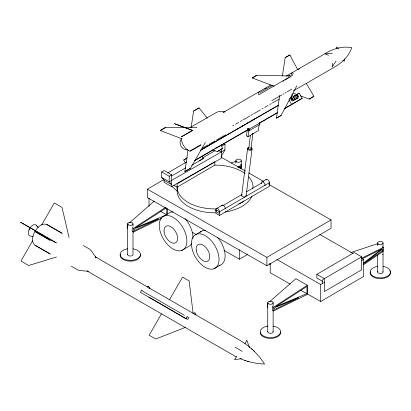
<?xml version="1.0" encoding="UTF-8"?>
<svg xmlns="http://www.w3.org/2000/svg" width="411" height="411" viewBox="0 0 411 411"><rect width="100%" height="100%" fill="white"/><g stroke="black" fill="none" stroke-linecap="round" stroke-linejoin="round"><path stroke-width="0.62" d="M171.639 186.615L171.639 174.829L164.102 170.534L161.682 171.947L161.682 177.454L164.102 180.331L164.102 182.314L171.639 186.615L221.308 158.266L221.308 148.833M221.308 156.283L224.976 149.851L224.976 144.158L223.913 143.552M241.653 195.297L247.592 148.587M248.712 148.664L250.427 135.162M250.951 148.818L252.899 133.472M246.127 195.6L252.066 148.89M181.724 138.677L160.192 130.518L165.654 127.364L197.008 127.364M165.654 127.364L160.172 130.657M191.151 127.461L193.596 111.062L199.063 107.908L207.283 118.209M205.351 142.478L190.339 168.428L184.878 171.587L187.95 150.087M212.451 149.928L217.234 151.567M274.188 86.264L252.179 77.931L256.844 75.239L291.08 76.004M256.844 75.239L252.159 78.069M282.408 76.035L285.152 57.638L289.817 54.946L297.621 69.521M296.824 85.832L281.098 115.47L276.433 118.163L279.691 95.403M300.271 95.794L309.206 99.113L313.886 96.287L306.287 83.366M313.886 96.287L309.206 99.113M332.622 63.294L332.057 67.085L336.1 61.064M336.219 48.883L336.501 46.988L338.53 48.472M247.252 130.112L246.379 135.532L247.961 136.735L258.257 130.621L259.233 124.569M247.961 136.735L248.927 130.708M252.631 188.7L253.027 186.877A37.946 21.906 0 0 0 248.696 176.848M293.192 73.307L292.575 75.182L291.553 75.758M186.548 317.621L187.195 316.413M298.145 69.346L299.413 68.755M142.689 291.199L142.817 290.896L141.261 290.002L141.101 290.279M41.706 224.843L54.329 202.988L62.025 207.432L69.069 237.635M32.613 240.815L20.94 261.036L28.636 265.48L56.497 257.024M147.487 287.284L147.888 286.585M148.777 297.091L186.055 318.787M169.476 299.783L182.551 277.137L189.132 280.934L193.175 313.763M161.466 313.876L149.162 335.186L155.738 338.988L185.402 327.387M236.469 356.496L234.599 359.733L241.504 358.633M244.956 343.653L246.826 340.416M382.723 254.769L383.031 254.27M141.266 290.983L140.372 292.283L186.132 318.659M186.753 317.795L186.183 318.628L187.606 319.47L188.937 317.79L187.375 316.886M128.217 223.923L127.251 224.771L127.251 228.521M129.665 222.654L154.279 201.071M269.796 301.54L295.858 278.684L307.325 285.224L307.325 294.404L273.608 310.957L272.354 310.238L272.354 306.488L273.608 307.207L273.608 310.957M239.058 167.991L241.057 166.434L241.057 168.289L239.413 167.416M239.14 167.38L240.152 166.594L238.437 167.457M363.678 263.019L381.917 248.902L362.445 258.663M244.006 200.933L242.079 202.402L238.668 203.933M382.816 250.597L363.375 263.939L382.816 248.742L382.816 250.597L381.172 249.729M363.345 264.91L383.381 251.162L383.381 247.412L382.251 246.764M161.482 218.328L133.477 232.071L133.477 228.321L165.592 207.385M273.608 307.207L307.325 285.224M166.321 207.899L135.471 227.833L166.26 214.989M185.541 163.095L183.722 160.002L187.406 157.819M289.627 98.83L291.497 97.726L292.072 98.712L291.101 99.287L291.682 100.274L292.653 99.693L293.254 100.716L298.165 97.797L297.569 96.78L298.407 96.277L297.811 95.26L293.649 97.674M293.089 96.724L299.208 93.143L302.239 98.296L283.97 109.013M297.811 95.26L296.968 95.758L296.408 94.807M194.65 160.547L213.638 149.46M202.007 156.175L203.353 158.456L191.783 165.309M249.133 130.739L259.665 124.574M167.822 172.928L186.656 161.924M164.102 180.331L171.639 184.631L169.219 181.754L169.219 176.247L171.639 174.829M268.768 184.375L331.035 219.89L331.035 228.275L266.903 265.753L147.379 197.578L147.379 189.194L163.963 179.499M221.832 145.997L224.976 144.158M171.798 175.939L185.649 167.842M202.823 157.809L215.01 150.683M161.682 177.454L169.219 181.754L224.976 149.851M173.858 185.269L177.141 187.139L214.855 165.104A37.946 21.906 0 0 1 245.043 173.565M163.033 216.561L169.106 213.011A19.409 11.277 59.7 0 1 172.985 211.917M216.412 208.572L222.151 205.217M261.956 181.955L266.246 179.448M222.726 205.741L242.074 194.434M246.497 191.85L261.427 183.126M219.51 211.814L269.344 182.69L269.344 186.306L219.51 215.431L215.878 213.36L215.878 209.744L219.51 211.814L219.51 215.431M195.184 234.902L201.262 231.347M181.857 250.407A19.409 11.277 59.7 0 0 177.922 221.087A19.409 11.277 59.7 0 0 159.458 228.007A19.409 11.277 59.7 0 0 181.857 250.407L187.93 246.857A19.409 11.277 59.7 0 0 191.711 243.374M214.008 268.748A19.409 11.277 59.7 0 0 210.072 239.423A19.409 11.277 59.7 0 0 191.608 246.343A19.409 11.277 59.7 0 0 214.008 268.748L220.085 265.198M223.938 250.371L239.438 259.213L247.633 254.424M266.903 265.753L266.903 257.368L331.035 219.89M316.85 274.363L354.195 252.539L361.695 256.824L361.695 269.76L324.356 291.584L324.356 278.643L316.85 274.363L316.85 278.057L322.748 281.422M361.695 256.824L322.604 279.665L322.604 283.359M307.387 293.927L320.703 301.525L320.703 284.469L324.356 282.336M361.695 260.512L363.555 259.428L361.336 258.165M320.703 301.525L363.555 276.48L363.555 259.428M289.945 54.992L285.152 57.638M199.186 107.954L193.596 111.062M190.103 127.61L216.227 112.527L218.595 111.592L224.879 111.592M270.757 85.02L223.301 112.424L224.92 111.787M286.205 76.097L327.213 52.418C334.6 48.272 343.37 46.042 351.806 47.666C349.006 55.737 342.743 62.2 335.504 66.525L293.397 90.841M181.528 136.709L192.512 130.364L174.47 123.68L192.507 130.477L181.523 136.817M264.972 88.586L266.2 88.072M292.355 72.778L291.327 73.369L291.414 74.71M272.431 85.365L260.363 92.331L259.526 91.797L258.498 92.393L258.725 94.782L289.457 77.052M288.332 76.179L289.981 75.228M282.943 81.208L284.037 80.577M285.131 79.945L288.409 78.049M289.503 77.417L291.147 76.472M281.925 94.895L271.779 100.623M282.979 94.283L284.037 93.677M285.09 93.066L286.143 92.46M287.197 91.848L291.8 89.059M232.703 125.889L233.808 125.252M235.462 124.297L238.77 122.386M240.43 121.43L242.084 120.474M243.189 119.837L249.806 116.015M250.91 115.373L252.565 114.417M253.669 113.78L260.291 109.958M261.946 109.002L263.05 108.365M264.705 107.41L268.018 105.499M269.673 104.543L271.327 103.587M272.431 102.95L279.054 99.123M200.727 144.775L189.748 151.114C185.135 149.178 182.042 144.533 181.457 139.632M190.113 151.31L201.097 144.965M202.248 148.258L207.807 145.047M208.916 144.41L215.03 140.875M216.7 139.915L225.593 134.777M204.236 147.986L205.346 147.344M212.014 143.496L213.124 142.853M228.675 133.878L229.785 133.236M236.448 129.388L237.563 128.746M241.447 126.501L242.557 125.858M244.226 124.898L245.336 124.256M247.001 123.29L248.116 122.653M252 120.408L253.109 119.765M254.779 118.8L255.889 118.163M293.1 96.672L299.208 93.143M200.738 150.133L278.211 105.396M290.387 98.363L291.497 97.726M183.722 160.002L187.056 158.081M200.388 150.38L278.699 105.159M290.967 99.349L292.072 98.712M293.983 98.835L298.407 96.277M291.548 100.335L292.653 99.693M294.846 99.714L298.165 97.797M292.647 101.034L293.757 100.392L291.296 96.205M214.742 148.818L247.417 129.953M259.598 122.92L277.317 112.686M284.52 108.53L302.239 98.296M194.814 160.501L277.327 112.85M199.14 160.891L203.353 158.456M217.779 151.248L222.151 148.725M217.214 151.7L222.675 148.546L221.252 144.919M276.305 118.116L281.098 115.47M184.75 171.536L190.339 168.428M237.635 167.077L241.622 165.099L241.622 168.849M361.742 258.134L383.381 247.412M306.981 293.624L275.601 306.714L306.981 286.436L306.981 293.624L300.811 290.351M231.182 162.941L235.395 161.549L236.233 162.026M350.665 252.595L377.154 243.857L377.992 244.334M216.576 208.814L215.313 208.916A37.946 21.906 0 0 1 177.141 187.139M332.242 53.358L324.993 53.913L328.574 55.264M33.034 236.315L30.501 236.181A6.365 3.673 -60 0 1 30.013 227.843A6.365 3.673 -60 0 1 37.098 226.533M148.91 288.106L149.897 288.352L149.393 287.268L147.847 286.38L149.311 287.407M240.055 358.613C247.833 361.814 256.151 363.807 264.576 364.012L259.875 357.339L253.669 350.655M244.828 360.401L245.814 360.709M247.54 361.243L248.439 361.521M342.81 60.545L344.598 61.208L344.32 58.763M293.13 93.133L297.297 94.684M236.448 357L87.029 270.957L88.242 271.337L79.344 270.397L77.592 269.852L71.37 266.261M160.675 211.465L166.851 214.742L166.851 208.156M218.652 150.483L221.308 151.993M240.492 164.457L241.622 165.099M220.959 157.105L245.418 171.058M248.753 172.959L263.764 181.523M319.789 234.47L353.028 253.428M161.682 171.947L169.219 176.247M276.87 259.469L320.703 284.469M147.379 189.194L266.903 257.368M269.287 263.621L270.402 264.258M290.187 284.114L270.212 272.724L270.212 263.883M192.286 232.318L196.119 234.501M133.477 228.321L132.224 227.607L132.224 231.357L133.477 232.071M46.926 224.488L62.246 233.335M83.346 245.516L89.567 249.107L90.913 250.356L96.128 257.635L95.208 256.783L147.785 287.135M61.902 233.227L46.582 224.385C41.609 222.721 37.309 227.596 34.945 231.403L50.214 240.353L34.894 231.511C32.782 235.457 30.774 241.632 34.755 245.054L50.075 253.9M148.89 287.777L240.147 340.462L247.201 345.132L254.352 351.292M143.126 291.45L184.431 315.299M56.333 242.85L20.627 222.238L56.256 242.983M235.102 347.264L242.243 351.364M34.945 245.233L50.27 254.08M194.434 314.102L193.673 313.449C194.023 311.589 196.412 313.572 195.857 314.924M172.009 186.537L177.141 191.058A37.946 21.906 0 0 0 215.313 212.831M251.583 348.723L252.339 349.427M36.646 225.536L38.089 227.56M291.897 94.438L294.975 99.668M288.995 99.904L291.723 104.538M246.831 340.421L249.549 347.542M383.031 243.004L383.031 247.386M383.031 251.142L383.031 272M377.632 243.024L377.632 245.542M377.632 255L377.632 272.02M273.135 302.727L273.135 305.882M273.135 310.295L273.135 331.723M267.736 302.748L267.736 331.744M267.386 303.657L267.386 307.402M241.267 160.696L241.267 165.073M239.438 249.739L239.438 259.213M235.873 160.711L235.873 163.234M214.855 165.104L214.855 161.754L177.141 183.794L177.141 191.058M167.195 208.788L167.195 214.301M149.008 198.159L149.008 206.368M133 223.846L133 226.399M133 231.501L133 254.476A2.697 1.557 0 0 1 129.968 256.032A2.697 1.557 0 0 1 127.693 254.09M127.605 223.867L127.605 254.496M187.524 149.65A6.365 5.158 60 0 1 180.855 145.818A6.365 5.158 60 0 1 181.96 138.435M382.934 271.599A2.697 1.557 0 0 1 379.995 273.556A2.697 1.557 0 0 1 377.986 271.239M221.678 205.885A2.548 1.48 59.7 0 1 223.903 205.68A2.548 1.48 59.7 0 1 225.187 208.963M261.488 183.696A2.548 1.48 59.7 0 1 263.24 182.078A2.548 1.48 59.7 0 1 264.992 185.695M217.599 237.435A19.409 11.277 59.7 0 1 218.971 265.511M199.946 232.456A19.409 11.277 59.7 0 1 205.772 230.278M251.794 196.463A37.946 21.906 0 0 1 225.125 212.05M185.058 218.657A19.409 11.277 59.7 0 1 192.939 238.37M389.854 270.767A10.162 5.867 0 0 1 381.295 278.658A10.162 5.867 0 0 1 370.311 271.846M383.057 266.359A10.162 5.867 0 0 1 388.601 275.421A10.162 5.867 0 0 1 371.95 275.329A10.162 5.867 0 0 1 377.796 266.328M280.554 331.985A10.162 5.867 0 0 1 270.515 338.412A10.162 5.867 0 0 1 260.302 332.073M273.161 326.082A10.162 5.867 0 0 1 278.704 335.145A10.162 5.867 0 0 1 262.054 335.057A10.162 5.867 0 0 1 267.9 326.051M273.038 331.323A2.697 1.557 0 0 1 270.453 333.295A2.697 1.557 0 0 1 267.823 331.343M140.423 254.738A10.162 5.867 0 0 1 129.938 261.155A10.162 5.867 0 0 1 120.279 254.317M133.025 248.83A10.162 5.867 0 0 1 138.574 257.897A10.162 5.867 0 0 1 121.923 257.805A10.162 5.867 0 0 1 127.764 248.804M265.958 179.715A2.548 1.48 59.7 0 1 268.434 180.367A2.548 1.48 59.7 0 1 269.102 183.589M252.863 133.272A1.125 0.771 7.2 0 1 252.071 134.161M248.979 128.879A1.372 0.801 59.7 0 1 249.354 130.508A1.372 0.801 59.7 0 1 248.177 130.457M247.997 128.289A1.372 0.801 59.7 0 1 248.491 128.438M259.505 122.714A1.372 0.801 59.7 0 1 259.958 124.101A1.372 0.801 59.7 0 1 259.218 124.595M250.91 148.612A1.125 0.771 7.2 0 1 249.683 149.496A1.125 0.771 7.2 0 1 248.866 148.289M250.951 147.477A2.245 1.541 7.2 0 1 251.409 149.943A2.245 1.541 7.2 0 1 247.89 149.383A2.245 1.541 7.2 0 1 249.256 147.205M246.05 195.194A2.245 1.541 7.2 0 1 243.595 196.961A2.245 1.541 7.2 0 1 241.956 194.542M29.202 230.068A5.79 3.345 -60 0 1 29.854 228.711M158.178 219.001L134.392 230.674L134.392 228.819L158.178 219.001M298.314 297.883L274.527 309.56L274.527 307.7L298.314 297.883M215.939 210.319A2.548 1.48 59.7 0 0 218.976 212.98A2.548 1.48 59.7 0 0 218.164 209.035A2.548 1.48 59.7 0 0 215.939 210.319M196.247 250.294A9.561 5.554 59.7 0 0 207.278 261.324A9.561 5.554 59.7 0 0 205.341 246.883A9.561 5.554 59.7 0 0 196.247 250.294M164.097 231.953A9.561 5.554 59.7 0 0 175.127 242.988A9.561 5.554 59.7 0 0 173.19 228.547A9.561 5.554 59.7 0 0 164.097 231.953M378.433 244.119A2.697 1.557 0 0 0 382.944 243.404A2.697 1.557 0 0 0 379.62 241.509A2.697 1.557 0 0 0 378.433 244.119M236.674 161.811A2.697 1.557 0 0 0 241.18 161.097A2.697 1.557 0 0 0 237.856 159.201A2.697 1.557 0 0 0 236.674 161.811M268.537 303.847A2.697 1.557 0 0 0 273.048 303.133A2.697 1.557 0 0 0 269.719 301.237A2.697 1.557 0 0 0 268.537 303.847M128.407 224.961A2.697 1.557 0 0 0 132.912 224.247A2.697 1.557 0 0 0 129.588 222.351A2.697 1.557 0 0 0 128.407 224.961M247.283 129.388A1.372 0.801 59.7 0 0 248.907 130.868A1.372 0.801 59.7 0 0 248.521 128.756A1.372 0.801 59.7 0 0 247.283 129.388"/></g></svg>
